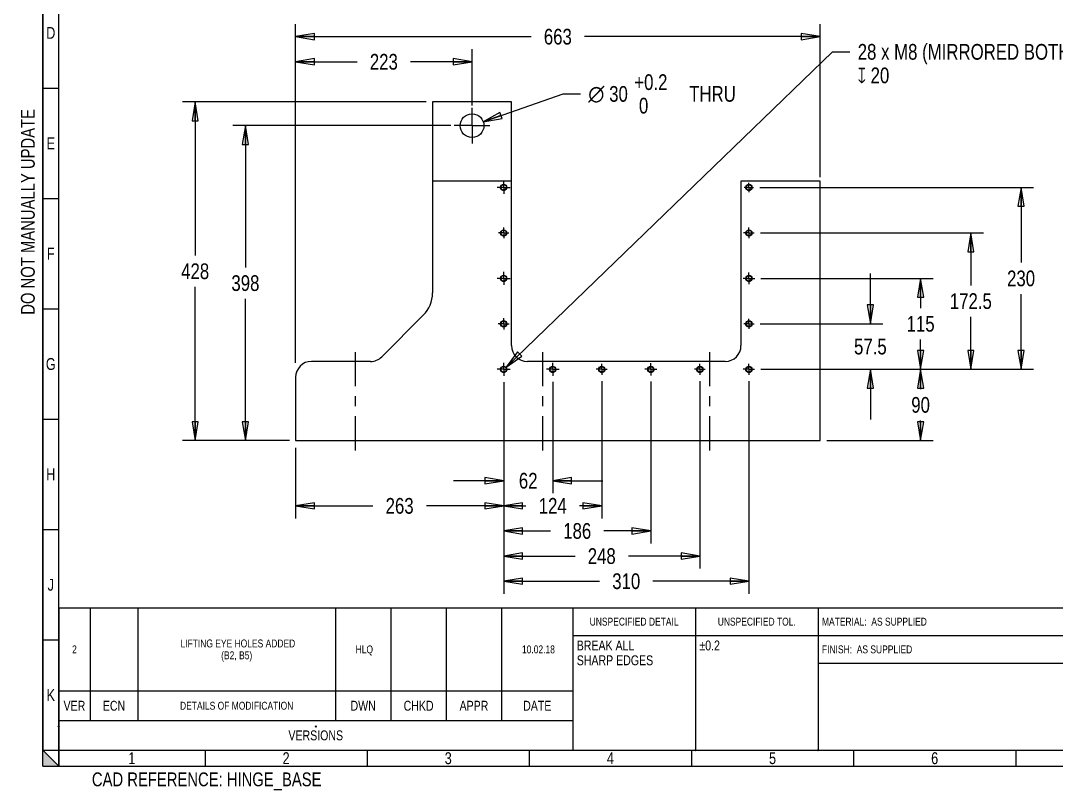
# Model space of a CAD drawing. Header units: inches. Extents: x 0.1 to 16.4, y 0 to 11.6.
# Drawn here: x 0.06 to 10.36, y 0.03 to 7.69 of the extents above; entities that cross this region are included whole.
import ezdxf

# ---------------------------------------------------------------- set-up
doc = ezdxf.new("R2010")
doc.units = ezdxf.units.IN
doc.header["$LTSCALE"] = 0.909449
doc.header["$MEASUREMENT"] = 0
doc.linetypes.add('CENTER', pattern=[0.6, 0.375, -0.075, 0.075, -0.075])
doc.linetypes.add('HIDDEN', pattern=[0.2, 0.1, -0.1])
doc.layers.get('0').update_dxf_attribs({"linetype": 'CONTINUOUS'})
for name, color, linetype in [('02___PRT_ALL_AXES', 7, 'CONTINUOUS'), ('DEFAULT_1', 7, 'CENTER'), ('DEFAULT_2', 8, 'HIDDEN')]:
    doc.layers.add(name, color=color, linetype=linetype)
doc.styles.get("Standard").update_dxf_attribs({"font": 'txt', "width": 0.8})
doc.styles.add('TEXTSTYLE_1', font='gdt', dxfattribs={"width": 0.8})
doc.dimstyles.new('DIMSTYLE_1', dxfattribs={"dimtxt": 0.15625, "dimasz": 0.1875, "dimexe": 0.125, "dimexo": 0.0625, "dimgap": 0.078125, "dimtad": 0, "dimtih": 1, "dimtoh": 1, "dimlfac": 5, "dimzin": 4, "dimdsep": 46, "dimtxsty": 'Standard', "dimblk": 'CLOSED', "dimblk1": 'CLOSED', "dimblk2": 'CLOSED', "dimcen": 0.09, "dimadec": 0, "dimazin": 0, "dimtp": 0.01, "dimtm": 0.01, "dimtfac": 1, "dimtofl": 0, "dimtmove": 0, "dimatfit": 3, "dimldrblk": 'CLOSED', "dimfxl": 1, "dimtolj": 1, "dimtzin": 4, "dimarcsym": 0})
doc.dimstyles.new('DIMSTYLE_2', dxfattribs={"dimtxt": 0.15625, "dimasz": 0.1875, "dimexe": 0.125, "dimexo": 0.0625, "dimgap": 0.09, "dimtad": 0, "dimtih": 1, "dimtoh": 1, "dimlfac": 5, "dimzin": 4, "dimdsep": 46, "dimtxsty": 'Standard', "dimblk": 'CLOSED', "dimblk1": 'CLOSED', "dimblk2": 'CLOSED', "dimcen": 0.09, "dimadec": 0, "dimazin": 0, "dimtp": 0.01, "dimtm": 0.01, "dimtfac": 1, "dimtofl": 0, "dimtmove": 0, "dimatfit": 2, "dimldrblk": 'CLOSED', "dimfxl": 1, "dimtolj": 1, "dimtzin": 4, "dimarcsym": 0})
doc.dimstyles.new('DIMSTYLE_3', dxfattribs={"dimtxt": 0.15625, "dimasz": 0.1875, "dimexe": 0.125, "dimexo": 0.0625, "dimgap": 0.09, "dimtad": 0, "dimtih": 1, "dimtoh": 1, "dimlfac": 5, "dimzin": 4, "dimdsep": 46, "dimtxsty": 'Standard', "dimblk": 'CLOSED', "dimblk1": 'CLOSED', "dimblk2": 'CLOSED', "dimcen": 0.09, "dimadec": 0, "dimazin": 0, "dimtol": 1, "dimtp": 0.2, "dimtfac": 1, "dimtofl": 0, "dimtmove": 0, "dimatfit": 2, "dimldrblk": 'CLOSED', "dimfxl": 1, "dimtolj": 1, "dimtzin": 4, "dimarcsym": 0})

# ---------------------------------------------------------------- blocks, each defined once
blk = doc.blocks.new('_CLOSED')
at = {"color": 0, "linetype": 'ByBlock'}
for p, q in [((0, 0), (-1, 0.167)), ((-1, 0.167), (-1, -0.167)), ((-1, -0.167), (0, 0)), ((-1, 0), (0, 0))]:
    blk.add_line(p, q, dxfattribs=at)
blk = doc.blocks.new('*D2')
at = {"color": 2, "linetype": 'Continuous', "transparency": 16777216}
for p, q in [((4.092, 6.886), (1.667, 6.886)), ((1.792, 6.886), (1.792, 5.357)), ((1.792, 3.516), (1.792, 5.045)), ((2.73, 3.516), (1.667, 3.516))]:
    blk.add_line(p, q, dxfattribs=at)
at = {"color": 2, "linetype": 'Continuous', "transparency": 16777216, "xscale": 0.1875, "yscale": 0.1875, "zscale": 0.1875}
for p, rotation in [((1.792, 6.886), 90), ((1.792, 3.516), 270)]:
    blk.add_blockref('_CLOSED', p, dxfattribs=dict(at, rotation=rotation))
at = {"color": 2, "linetype": 'Continuous', "transparency": 16777216, "insert": (1.792, 5.279), "char_height": 0.1562, "width": 0.375, "attachment_point": 2, "line_spacing_factor": 0.9}
blk.add_mtext('428', dxfattribs=at)
blk = doc.blocks.new('*D4')
at = {"color": 2, "linetype": 'Continuous', "transparency": 16777216}
for p, q in [((2.792, 5.209), (2.792, 7.661)), ((8.013, 6.138), (8.013, 7.661)), ((2.792, 7.536), (5.137, 7.536)), ((8.013, 7.536), (5.668, 7.536))]:
    blk.add_line(p, q, dxfattribs=at)
at = {"color": 2, "linetype": 'Continuous', "transparency": 16777216, "xscale": 0.1875, "yscale": 0.1875, "zscale": 0.1875, "rotation": 180}
blk.add_blockref('_CLOSED', (2.792, 7.536), dxfattribs=at)
at = {"color": 2, "linetype": 'Continuous', "transparency": 16777216, "xscale": 0.1875, "yscale": 0.1875, "zscale": 0.1875}
blk.add_blockref('_CLOSED', (8.013, 7.536), dxfattribs=at)
at = {"color": 2, "linetype": 'Continuous', "transparency": 16777216, "insert": (5.402, 7.614), "char_height": 0.1562, "width": 0.375, "attachment_point": 2, "line_spacing_factor": 0.9}
blk.add_mtext('663', dxfattribs=at)
blk = doc.blocks.new('*D5')
at = {"color": 2, "linetype": 'Continuous', "transparency": 16777216}
for p, q in [((4.863, 3.618), (4.863, 2.741)), ((2.792, 3.444), (2.792, 2.741)), ((2.792, 2.866), (3.562, 2.866)), ((4.863, 2.866), (4.093, 2.866))]:
    blk.add_line(p, q, dxfattribs=at)
at = {"color": 2, "linetype": 'Continuous', "transparency": 16777216, "xscale": 0.1875, "yscale": 0.1875, "zscale": 0.1875, "rotation": 180}
blk.add_blockref('_CLOSED', (2.792, 2.866), dxfattribs=at)
at = {"color": 2, "linetype": 'Continuous', "transparency": 16777216, "xscale": 0.1875, "yscale": 0.1875, "zscale": 0.1875}
blk.add_blockref('_CLOSED', (4.863, 2.866), dxfattribs=at)
at = {"color": 2, "linetype": 'Continuous', "transparency": 16777216, "insert": (3.827, 2.944), "char_height": 0.1562, "width": 0.375, "attachment_point": 2, "line_spacing_factor": 0.9}
blk.add_mtext('263', dxfattribs=at)
blk = doc.blocks.new('*D6')
at = {"color": 2, "linetype": 'Continuous', "transparency": 16777216}
for p, q in [((7.555, 4.225), (9.138, 4.225)), ((9.013, 4.225), (9.013, 4.027)), ((9.013, 3.516), (9.013, 3.714)), ((8.08, 3.516), (9.138, 3.516))]:
    blk.add_line(p, q, dxfattribs=at)
at = {"color": 2, "linetype": 'Continuous', "transparency": 16777216, "xscale": 0.1875, "yscale": 0.1875, "zscale": 0.1875}
for p, rotation in [((9.013, 4.225), 90), ((9.013, 3.516), 270)]:
    blk.add_blockref('_CLOSED', p, dxfattribs=dict(at, rotation=rotation))
at = {"color": 2, "linetype": 'Continuous', "transparency": 16777216, "insert": (9.013, 3.949), "char_height": 0.1562, "width": 0.25, "attachment_point": 2, "line_spacing_factor": 0.9}
blk.add_mtext('90', dxfattribs=at)
blk = doc.blocks.new('*D7')
at = {"color": 2, "linetype": 'Continuous', "transparency": 16777216}
for p, q in [((4.886, 4.247), (8.137, 7.385)), ((8.137, 7.385), (8.309, 7.385))]:
    blk.add_line(p, q, dxfattribs=at)
at = {"color": 2, "linetype": 'Continuous', "transparency": 16777216, "xscale": 0.1875, "yscale": 0.1875, "zscale": 0.1875, "rotation": 223.985499978}
blk.add_blockref('_CLOSED', (4.886, 4.247), dxfattribs=at)
at = {"color": 2, "linetype": 'Continuous', "transparency": 16777216, "insert": (8.387, 7.463), "char_height": 0.15625, "width": 3.625, "attachment_point": 1, "line_spacing_factor": 0.9}
blk.add_mtext('28 x M8 (MIRRORED BOTH SIDES)\\P\\Fgdt;{\\Fgdt;x}\\Ftxt; 20', dxfattribs=at)
blk = doc.blocks.new('*D11')
at = {"color": 2, "linetype": 'Continuous', "transparency": 16777216}
for p, q in [((4.659, 6.689), (5.454, 6.966)), ((5.454, 6.966), (5.626, 6.966))]:
    blk.add_line(p, q, dxfattribs=at)
at = {"color": 2, "linetype": 'Continuous', "transparency": 16777216, "xscale": 0.1875, "yscale": 0.1875, "zscale": 0.1875, "rotation": 199.2116709099}
blk.add_blockref('_CLOSED', (4.659, 6.689), dxfattribs=at)
at = {"color": 2, "linetype": 'Continuous', "transparency": 16777216, "width": 0.8}
for s, p in [('+0.2', (6.163, 7.005)), ('30', (5.913, 6.888)), (' THRU', (6.663, 6.888)), (' 0', (6.163, 6.771))]:
    blk.add_text(s, height=0.1562, dxfattribs=at).set_placement(p)
at = {"color": 2, "linetype": 'Continuous', "transparency": 16777216, "style": 'TEXTSTYLE_1'}
blk.add_text('n', height=0.156, dxfattribs=at).set_placement((5.704, 6.888))
blk = doc.blocks.new('*D12')
at = {"color": 2, "linetype": 'Continuous', "transparency": 16777216}
for p, q in [((8.513, 4.678), (8.513, 5.178)), ((7.417, 4.678), (8.638, 4.678)), ((7.423, 4.225), (8.638, 4.225)), ((8.513, 4.225), (8.513, 3.725))]:
    blk.add_line(p, q, dxfattribs=at)
at = {"color": 2, "linetype": 'Continuous', "transparency": 16777216, "xscale": 0.1875, "yscale": 0.1875, "zscale": 0.1875}
for p, rotation in [((8.513, 4.678), 270), ((8.513, 4.225), 90)]:
    blk.add_blockref('_CLOSED', p, dxfattribs=dict(at, rotation=rotation))
at = {"color": 2, "linetype": 'Continuous', "transparency": 16777216, "insert": (8.513, 4.529), "char_height": 0.1562, "width": 0.5, "attachment_point": 2, "line_spacing_factor": 0.9}
blk.add_mtext('57.5', dxfattribs=at)
blk = doc.blocks.new('*D13')
at = {"color": 2, "linetype": 'Continuous', "transparency": 16777216}
for p, q in [((7.424, 5.13), (9.138, 5.13)), ((9.013, 5.13), (9.013, 4.834)), ((9.013, 4.225), (9.013, 4.521)), ((7.423, 4.225), (9.138, 4.225))]:
    blk.add_line(p, q, dxfattribs=at)
at = {"color": 2, "linetype": 'Continuous', "transparency": 16777216, "xscale": 0.1875, "yscale": 0.1875, "zscale": 0.1875}
for p, rotation in [((9.013, 5.13), 90), ((9.013, 4.225), 270)]:
    blk.add_blockref('_CLOSED', p, dxfattribs=dict(at, rotation=rotation))
at = {"color": 2, "linetype": 'Continuous', "transparency": 16777216, "insert": (9.013, 4.756), "char_height": 0.1562, "width": 0.375, "attachment_point": 2, "line_spacing_factor": 0.9}
blk.add_mtext('115', dxfattribs=at)
blk = doc.blocks.new('*D14')
at = {"color": 2, "linetype": 'Continuous', "transparency": 16777216}
for p, q in [((7.419, 5.583), (9.638, 5.583)), ((9.513, 5.583), (9.513, 5.06)), ((9.513, 4.225), (9.513, 4.748)), ((7.423, 4.225), (9.638, 4.225))]:
    blk.add_line(p, q, dxfattribs=at)
at = {"color": 2, "linetype": 'Continuous', "transparency": 16777216, "xscale": 0.1875, "yscale": 0.1875, "zscale": 0.1875}
for p, rotation in [((9.513, 5.583), 90), ((9.513, 4.225), 270)]:
    blk.add_blockref('_CLOSED', p, dxfattribs=dict(at, rotation=rotation))
at = {"color": 2, "linetype": 'Continuous', "transparency": 16777216, "insert": (9.513, 4.982), "char_height": 0.1562, "width": 0.625, "attachment_point": 2, "line_spacing_factor": 0.9}
blk.add_mtext('172.5', dxfattribs=at)
blk = doc.blocks.new('*D15')
at = {"color": 2, "linetype": 'Continuous', "transparency": 16777216}
for p, q in [((7.413, 6.036), (10.138, 6.036)), ((10.013, 6.036), (10.013, 5.287)), ((10.013, 4.225), (10.013, 4.974)), ((7.423, 4.225), (10.138, 4.225))]:
    blk.add_line(p, q, dxfattribs=at)
at = {"color": 2, "linetype": 'Continuous', "transparency": 16777216, "xscale": 0.1875, "yscale": 0.1875, "zscale": 0.1875}
for p, rotation in [((10.013, 6.036), 90), ((10.013, 4.225), 270)]:
    blk.add_blockref('_CLOSED', p, dxfattribs=dict(at, rotation=rotation))
at = {"color": 2, "linetype": 'Continuous', "transparency": 16777216, "insert": (10.013, 5.208), "char_height": 0.1562, "width": 0.375, "attachment_point": 2, "line_spacing_factor": 0.9}
blk.add_mtext('230', dxfattribs=at)
blk = doc.blocks.new('*D16')
at = {"color": 2, "linetype": 'Continuous', "transparency": 16777216}
for p, q in [((4.863, 4.097), (4.863, 2.991)), ((5.351, 4.099), (5.351, 2.991)), ((4.863, 3.116), (4.363, 3.116)), ((5.351, 3.116), (5.851, 3.116))]:
    blk.add_line(p, q, dxfattribs=at)
at = {"color": 2, "linetype": 'Continuous', "transparency": 16777216, "xscale": 0.1875, "yscale": 0.1875, "zscale": 0.1875}
blk.add_blockref('_CLOSED', (4.863, 3.116), dxfattribs=at)
at = {"color": 2, "linetype": 'Continuous', "transparency": 16777216, "xscale": 0.1875, "yscale": 0.1875, "zscale": 0.1875, "rotation": 180}
blk.add_blockref('_CLOSED', (5.351, 3.116), dxfattribs=at)
at = {"color": 2, "linetype": 'Continuous', "transparency": 16777216, "insert": (5.107, 3.194), "char_height": 0.1562, "width": 0.25, "attachment_point": 2, "line_spacing_factor": 0.9}
blk.add_mtext('62', dxfattribs=at)
blk = doc.blocks.new('*D17')
at = {"color": 2, "linetype": 'Continuous', "transparency": 16777216}
for p, q in [((4.863, 4.097), (4.863, 2.741)), ((5.839, 4.107), (5.839, 2.741)), ((4.863, 2.866), (5.085, 2.866)), ((5.839, 2.866), (5.617, 2.866))]:
    blk.add_line(p, q, dxfattribs=at)
at = {"color": 2, "linetype": 'Continuous', "transparency": 16777216, "xscale": 0.1875, "yscale": 0.1875, "zscale": 0.1875, "rotation": 180}
blk.add_blockref('_CLOSED', (4.863, 2.866), dxfattribs=at)
at = {"color": 2, "linetype": 'Continuous', "transparency": 16777216, "xscale": 0.1875, "yscale": 0.1875, "zscale": 0.1875}
blk.add_blockref('_CLOSED', (5.839, 2.866), dxfattribs=at)
at = {"color": 2, "linetype": 'Continuous', "transparency": 16777216, "insert": (5.351, 2.944), "char_height": 0.1562, "width": 0.375, "attachment_point": 2, "line_spacing_factor": 0.9}
blk.add_mtext('124', dxfattribs=at)
blk = doc.blocks.new('*D18')
at = {"color": 2, "linetype": 'Continuous', "transparency": 16777216}
for p, q in [((4.863, 4.097), (4.863, 2.491)), ((6.327, 4.102), (6.327, 2.491)), ((4.863, 2.616), (5.33, 2.616)), ((6.327, 2.616), (5.861, 2.616))]:
    blk.add_line(p, q, dxfattribs=at)
at = {"color": 2, "linetype": 'Continuous', "transparency": 16777216, "xscale": 0.1875, "yscale": 0.1875, "zscale": 0.1875, "rotation": 180}
blk.add_blockref('_CLOSED', (4.863, 2.616), dxfattribs=at)
at = {"color": 2, "linetype": 'Continuous', "transparency": 16777216, "xscale": 0.1875, "yscale": 0.1875, "zscale": 0.1875}
blk.add_blockref('_CLOSED', (6.327, 2.616), dxfattribs=at)
at = {"color": 2, "linetype": 'Continuous', "transparency": 16777216, "insert": (5.595, 2.694), "char_height": 0.1562, "width": 0.375, "attachment_point": 2, "line_spacing_factor": 0.9}
blk.add_mtext('186', dxfattribs=at)
blk = doc.blocks.new('*D19')
at = {"color": 2, "linetype": 'Continuous', "transparency": 16777216}
for p, q in [((4.863, 4.097), (4.863, 2.241)), ((6.816, 4.108), (6.816, 2.241)), ((4.863, 2.366), (5.574, 2.366)), ((6.816, 2.366), (6.105, 2.366))]:
    blk.add_line(p, q, dxfattribs=at)
at = {"color": 2, "linetype": 'Continuous', "transparency": 16777216, "xscale": 0.1875, "yscale": 0.1875, "zscale": 0.1875, "rotation": 180}
blk.add_blockref('_CLOSED', (4.863, 2.366), dxfattribs=at)
at = {"color": 2, "linetype": 'Continuous', "transparency": 16777216, "xscale": 0.1875, "yscale": 0.1875, "zscale": 0.1875}
blk.add_blockref('_CLOSED', (6.816, 2.366), dxfattribs=at)
at = {"color": 2, "linetype": 'Continuous', "transparency": 16777216, "insert": (5.839, 2.444), "char_height": 0.1562, "width": 0.375, "attachment_point": 2, "line_spacing_factor": 0.9}
blk.add_mtext('248', dxfattribs=at)
blk = doc.blocks.new('*D20')
at = {"color": 2, "linetype": 'Continuous', "transparency": 16777216}
for p, q in [((4.863, 4.097), (4.863, 1.991)), ((7.304, 4.106), (7.304, 1.991)), ((4.863, 2.116), (5.818, 2.116)), ((7.304, 2.116), (6.349, 2.116))]:
    blk.add_line(p, q, dxfattribs=at)
at = {"color": 2, "linetype": 'Continuous', "transparency": 16777216, "xscale": 0.1875, "yscale": 0.1875, "zscale": 0.1875, "rotation": 180}
blk.add_blockref('_CLOSED', (4.863, 2.116), dxfattribs=at)
at = {"color": 2, "linetype": 'Continuous', "transparency": 16777216, "xscale": 0.1875, "yscale": 0.1875, "zscale": 0.1875}
blk.add_blockref('_CLOSED', (7.304, 2.116), dxfattribs=at)
at = {"color": 2, "linetype": 'Continuous', "transparency": 16777216, "insert": (6.083, 2.194), "char_height": 0.1562, "width": 0.375, "attachment_point": 2, "line_spacing_factor": 0.9}
blk.add_mtext('310', dxfattribs=at)
blk = doc.blocks.new('*D24')
at = {"color": 2, "linetype": 'Continuous', "transparency": 16777216}
for p, q in [((2.792, 4.289), (2.792, 7.411)), ((4.548, 6.851), (4.548, 7.411)), ((2.792, 7.286), (3.404, 7.286)), ((4.548, 7.286), (3.936, 7.286))]:
    blk.add_line(p, q, dxfattribs=at)
at = {"color": 2, "linetype": 'Continuous', "transparency": 16777216, "xscale": 0.1875, "yscale": 0.1875, "zscale": 0.1875, "rotation": 180}
blk.add_blockref('_CLOSED', (2.792, 7.286), dxfattribs=at)
at = {"color": 2, "linetype": 'Continuous', "transparency": 16777216, "xscale": 0.1875, "yscale": 0.1875, "zscale": 0.1875}
blk.add_blockref('_CLOSED', (4.548, 7.286), dxfattribs=at)
at = {"color": 2, "linetype": 'Continuous', "transparency": 16777216, "insert": (3.67, 7.364), "char_height": 0.1562, "width": 0.375, "attachment_point": 2, "line_spacing_factor": 0.9}
blk.add_mtext('223', dxfattribs=at)
blk = doc.blocks.new('*D25')
at = {"color": 2, "linetype": 'Continuous', "transparency": 16777216}
for p, q in [((4.337, 6.65), (2.167, 6.65)), ((2.292, 6.65), (2.292, 5.239)), ((2.292, 3.516), (2.292, 4.927)), ((2.73, 3.516), (2.167, 3.516))]:
    blk.add_line(p, q, dxfattribs=at)
at = {"color": 2, "linetype": 'Continuous', "transparency": 16777216, "xscale": 0.1875, "yscale": 0.1875, "zscale": 0.1875}
for p, rotation in [((2.292, 6.65), 90), ((2.292, 3.516), 270)]:
    blk.add_blockref('_CLOSED', p, dxfattribs=dict(at, rotation=rotation))
at = {"color": 2, "linetype": 'Continuous', "transparency": 16777216, "insert": (2.292, 5.161), "char_height": 0.1562, "width": 0.375, "attachment_point": 2, "line_spacing_factor": 0.9}
blk.add_mtext('398', dxfattribs=at)
blk = doc.blocks.new('*T34')
at = {"color": 2, "linetype": 'Continuous'}
for p, q in [((0, 0), (15.827, 0)), ((0, 0), (0, -0.157)), ((1.457, 0), (1.457, -0.157)), ((3.071, 0), (3.071, -0.157)), ((4.685, 0), (4.685, -0.157)), ((6.299, 0), (6.299, -0.157)), ((7.913, 0), (7.913, -0.157)), ((9.528, 0), (9.528, -0.157)), ((11.142, 0), (11.142, -0.157)), ((12.756, 0), (12.756, -0.157)), ((14.37, 0), (14.37, -0.157)), ((15.827, 0), (15.827, -0.157)), ((0, -0.157), (15.827, -0.157))]:
    blk.add_line(p, q, dxfattribs=at)
at = {"color": 2, "linetype": 'Continuous', "attachment_point": 2, "line_spacing_factor": 0.9}
for s, insert, char_height, width in [('1', (0.728, -0.02), 0.118, 0.18898), ('2', (2.264, -0.02), 0.118, 0.18898), ('3 ', (3.878, -0.02), 0.1181, 0.37795), ('4 ', (5.492, -0.02), 0.1181, 0.37795), ('5', (7.106, -0.02), 0.118, 0.18898), ('6', (8.72, -0.02), 0.118, 0.18898), ('7', (10.335, -0.02), 0.118, 0.18898), ('8', (11.949, -0.02), 0.118, 0.18898), ('9', (13.563, -0.02), 0.118, 0.18898), ('10', (15.098, -0.02), 0.1181, 0.37795)]:
    blk.add_mtext(s, dxfattribs=dict(at, insert=insert, char_height=char_height, width=width))
blk = doc.blocks.new('*T35')
at = {"color": 2, "linetype": 'Continuous'}
for p, q in [((0, 0), (0.157, 0)), ((0, 0), (0, -10.984)), ((0.157, 0), (0.157, -10.984)), ((0, -1.098), (0.157, -1.098)), ((0, -2.197), (0.157, -2.197)), ((0, -3.295), (0.157, -3.295)), ((0, -4.394), (0.157, -4.394)), ((0, -5.492), (0.157, -5.492)), ((0, -6.591), (0.157, -6.591)), ((0, -7.689), (0.157, -7.689)), ((0, -8.787), (0.157, -8.787)), ((0, -9.886), (0.157, -9.886)), ((0, -10.984), (0.157, -10.984))]:
    blk.add_line(p, q, dxfattribs=at)
at = {"color": 2, "linetype": 'Continuous', "char_height": 0.118, "width": 0.18898, "attachment_point": 2, "line_spacing_factor": 0.9}
for s, insert in [('A', (0.079, -0.49)), ('B', (0.079, -1.589)), ('C', (0.079, -2.687)), ('D', (0.079, -3.785)), ('E', (0.079, -4.884)), ('F', (0.079, -5.982)), ('G', (0.079, -7.081)), ('H', (0.079, -8.179)), ('J', (0.079, -9.278)), ('K', (0.079, -10.376))]:
    blk.add_mtext(s, dxfattribs=dict(at, insert=insert))
blk = doc.blocks.new('*T38')
at = {"color": 2, "linetype": 'Continuous'}
for p, q in [((0, 0), (15.827, 0)), ((0, 0), (0, -1.417)), ((0.315, 0), (0.315, -1.122)), ((0.787, 0), (0.787, -1.122)), ((2.756, 0), (2.756, -1.122)), ((3.307, 0), (3.307, -1.122)), ((3.858, 0), (3.858, -1.122)), ((4.409, 0), (4.409, -1.122)), ((5.118, 0), (5.118, -1.417)), ((6.339, 0), (6.339, -1.417)), ((7.559, 0), (7.559, -1.417)), ((10.512, 0), (10.512, -1.417)), ((11.201, 0), (11.201, -1.417)), ((11.89, 0), (11.89, -1.417)), ((15.827, 0), (15.827, -1.417)), ((5.118, -0.276), (11.89, -0.276)), ((11.89, -0.413), (15.827, -0.413)), ((14.252, -0.413), (14.252, -0.827)), ((7.559, -0.551), (11.89, -0.551)), ((0, -0.827), (5.118, -0.827)), ((10.512, -0.827), (15.827, -0.827)), ((0, -1.122), (5.118, -1.122)), ((10.512, -1.122), (15.827, -1.122)), ((0, -1.417), (15.827, -1.417))]:
    blk.add_line(p, q, dxfattribs=at)
at = {"color": 2, "linetype": 'Continuous', "line_spacing_factor": 0.9}
for s, insert, char_height, width, attachment_point in [('UNSPECIFIED DETAIL', (5.728, -0.098), 0.07874, 2.26772, 2), ('UNSPECIFIED TOL.', (6.949, -0.098), 0.07874, 2.01575, 2), ('MATERIAL:  AS SUPPLIED', (7.598, -0.098), 0.07874, 2.77165, 1), ('DRAWN BY\\P HLQ', (10.856, -0.049), 0.0689, 0.88189, 2), ('DATE\\P 06.02.18', (11.545, -0.049), 0.0689, 0.99213, 2), ('TITLE', (11.929, -0.03), 0.0787, 0.62992, 1), ('HINGE BASE', (13.858, -0.217), 0.1181, 1.88976, 2), ('2 ', (0.157, -0.374), 0.0787, 0.25197, 2), (' LIFTING EYE HOLES ADDED\\P(B2, B5)', (1.772, -0.315), 0.07874, 3.02362, 2), (' HLQ', (3.031, -0.374), 0.0787, 0.50394, 2), (' 10.02.18', (4.764, -0.374), 0.0787, 1.13386, 2), ('BREAK ALL\\PSHARP EDGES', (5.157, -0.325), 0.09843, 1.73228, 1), ('FINISH:  AS SUPPLIED', (7.598, -0.374), 0.07874, 2.51969, 1), ('CHECKED BY\\P ', (10.856, -0.325), 0.0689, 1.10236, 2), ('DATE\\P ', (11.545, -0.325), 0.0689, 0.44094, 2), ('DOCUMENT REFERENCE NUMBER', (11.929, -0.443), 0.07874, 3.14961, 1), ('PART NUMBER', (15.039, -0.443), 0.07874, 1.38583, 2), ('APPROVED BY\\P ', (10.856, -0.6), 0.0689, 1.2126, 2), ('DATE\\P ', (11.545, -0.6), 0.0689, 0.44094, 2), ('HSR-1005-02 ', (15.039, -0.63), 0.11811, 2.26772, 2), ('VER', (0.157, -0.925), 0.0984, 0.47244, 2), ('ECN', (0.551, -0.925), 0.0984, 0.47244, 2), ('DWN', (3.031, -0.925), 0.0984, 0.47244, 2), ('CHKD', (3.583, -0.925), 0.0984, 0.62992, 2), ('APPR', (4.134, -0.925), 0.0984, 0.62992, 2), ('DATE', (4.764, -0.925), 0.0984, 0.62992, 2), ('USED ON:  HSR-1000-01', (13.858, -0.925), 0.09843, 3.30709, 2), ('DETAILS OF MODIFICATION', (1.772, -0.935), 0.07874, 2.89764, 2), ('SHEET SCALE', (10.856, -0.94), 0.0689, 1.2126, 2), ('0.200', (11.545, -0.94), 0.0689, 0.55118, 2), ('VERSIONS ', (2.559, -1.22), 0.0984, 1.41732, 2), ('ESTIMATED \\PMASS KG. ', (10.856, -1.184), 0.0689, 1.10236, 2), ('22HSR-1005-02 ', (13.858, -1.23), 0.07874, 1.76378, 2)]:
    blk.add_mtext(s, dxfattribs=dict(at, insert=insert, char_height=char_height, width=width, attachment_point=attachment_point))
at = {"color": 2, "linetype": 'Continuous', "insert": (6.378, -0.325), "char_height": 0.09843, "width": 0.7021, "attachment_point": 1, "line_spacing_factor": 0.9, "style": 'TEXTSTYLE_1'}
blk.add_mtext('{\\Fgdt;`}\\Ftxt;0.2', dxfattribs=at)

msp = doc.modelspace()

# ---------------------------------------------------------------- hatches: boundary and pattern name
at = {"linetype": 'Continuous'}
h = msp.add_hatch(color=2, dxfattribs=at)
edge = h.paths.add_edge_path()
edge.add_line((0.2756, 0.2756), (0.2756, 0.4331))
edge.add_line((0.2756, 0.2756), (0.4331, 0.2756))
edge.add_line((0.4331, 0.2756), (0.2756, 0.4331))

# ---------------------------------------------------------------- linework, layer by layer
at = {"color": 7, "linetype": 'Continuous'}
for p, q in [((0.2756, 0.4331), (0.2756, 11.4173)), ((4.1543, 6.8862), (4.1543, 4.9852)), ((4.9417, 6.8862), (4.1543, 6.8862)), ((4.9417, 4.461), (4.9417, 6.8862)), ((4.9417, 6.0988), (4.1543, 6.0988)), ((8.0125, 6.0988), (7.2251, 6.0988)), ((7.2251, 6.0988), (7.2251, 4.461)), ((8.0125, 3.5161), (8.0125, 6.0988)), ((4.062, 4.7625), (3.6492, 4.3497)), ((3.5379, 4.3035), (2.9495, 4.3035)), ((7.0676, 4.3035), (5.0991, 4.3035)), ((2.7921, 4.146), (2.7921, 3.5161)), ((2.7921, 3.5161), (8.0125, 3.5161)), ((0.4392, 0.6631), (0.4269, 0.6754)), ((0.4392, 0.6754), (0.4269, 0.6631)), ((2.9983, 0.6631), (2.986, 0.6754)), ((2.9983, 0.6754), (2.986, 0.6631)), ((0.4331, 0.2756), (0.2756, 0.4331)), ((0.2756, 0.2756), (0.2756, 0.4331)), ((0.2756, 0.4331), (0.4331, 0.4331)), ((0.4331, 0.2756), (0.4331, 0.4331)), ((6.7778, 0.4269), (6.7655, 0.4392)), ((6.7778, 0.4392), (6.7655, 0.4269)), ((7.9983, 0.4269), (7.986, 0.4392)), ((7.9983, 0.4392), (7.986, 0.4269)), ((0.2756, 0.2756), (0.4331, 0.2756)), ((0.4331, 0.2756), (16.2598, 0.2756))]:
    msp.add_line(p, q, dxfattribs=at)
for centre, radius in [((4.548, 6.65), 0.1181), ((4.8629, 6.0358), 0.0307), ((4.8629, 6.0358), 0.0268), ((7.3039, 6.0358), 0.0307), ((7.3039, 6.0358), 0.0268), ((4.8629, 5.5831), 0.0307), ((4.8629, 5.5831), 0.0268), ((7.3039, 5.5831), 0.0307), ((7.3039, 5.5831), 0.0268), ((4.8629, 5.1303), 0.0307), ((4.8629, 5.1303), 0.0268), ((7.3039, 5.1303), 0.0307), ((7.3039, 5.1303), 0.0268), ((4.8629, 4.6775), 0.0307), ((4.8629, 4.6775), 0.0268), ((7.3039, 4.6775), 0.0307), ((7.3039, 4.6775), 0.0268), ((4.8629, 4.2248), 0.0307), ((4.8629, 4.2248), 0.0268), ((5.3511, 4.2248), 0.0307), ((5.3511, 4.2248), 0.0268), ((5.8393, 4.2248), 0.0307), ((5.8393, 4.2248), 0.0268), ((6.3275, 4.2248), 0.0307), ((6.3275, 4.2248), 0.0268), ((6.8157, 4.2248), 0.0307), ((6.8157, 4.2248), 0.0268), ((7.3039, 4.2248), 0.0307), ((7.3039, 4.2248), 0.0268)]:
    msp.add_circle(centre, radius, dxfattribs=at)
for centre, radius, start, end in [((3.8393, 4.9852), 0.315, 315, 360), ((5.0991, 4.461), 0.1575, 180, 270), ((7.0676, 4.461), 0.1575, 270, 360), ((3.5379, 4.461), 0.1575, 270, 315), ((2.9495, 4.146), 0.1575, 90, 180)]:
    msp.add_arc(centre, radius, start, end, dxfattribs=at)
at = {"layer": '02___PRT_ALL_AXES', "color": 7, "linetype": 'CENTER'}
for p, q in [((4.548, 6.65), (4.548, 6.8286)), ((4.548, 6.65), (4.3694, 6.65)), ((4.548, 6.65), (4.548, 6.4714)), ((4.548, 6.65), (4.7266, 6.65)), ((4.8629, 6.0358), (4.8629, 6.0997)), ((4.8629, 6.0358), (4.799, 6.0358)), ((4.8629, 6.0358), (4.8629, 5.9719)), ((4.8629, 6.0358), (4.9268, 6.0358)), ((4.8629, 5.5831), (4.8111, 5.5831)), ((4.8629, 5.5831), (4.8629, 5.6349)), ((4.8629, 5.5831), (4.8629, 5.5312)), ((4.8629, 5.5831), (4.9148, 5.5831)), ((4.8629, 5.1303), (4.8629, 5.1951)), ((4.8629, 5.1303), (4.7981, 5.1303)), ((4.8629, 5.1303), (4.8629, 5.0655)), ((4.8629, 5.1303), (4.9278, 5.1303)), ((4.8629, 4.6775), (4.8076, 4.6775)), ((4.8629, 4.6775), (4.8629, 4.7329)), ((4.8629, 4.6775), (4.8629, 4.6222)), ((4.8629, 4.6775), (4.9183, 4.6775)), ((3.3865, 3.4161), (3.3865, 4.3957)), ((5.2527, 3.4161), (5.2527, 4.3957)), ((6.9141, 3.4161), (6.9141, 4.3957)), ((4.8629, 4.2248), (4.8629, 4.2899)), ((5.3511, 4.2248), (5.3511, 4.2882)), ((5.8393, 4.2248), (5.8393, 4.2801)), ((6.3275, 4.2248), (6.3275, 4.2847)), ((6.8157, 4.2248), (6.8157, 4.2786)), ((4.8629, 4.2248), (4.7978, 4.2248)), ((4.8629, 4.2248), (4.928, 4.2248)), ((4.8629, 4.2248), (4.8629, 4.1597)), ((5.3511, 4.2248), (5.2877, 4.2248)), ((5.3511, 4.2248), (5.4145, 4.2248)), ((5.3511, 4.2248), (5.3511, 4.1614)), ((5.8393, 4.2248), (5.784, 4.2248)), ((5.8393, 4.2248), (5.8946, 4.2248)), ((5.8393, 4.2248), (5.8393, 4.1695)), ((6.3275, 4.2248), (6.2676, 4.2248)), ((6.3275, 4.2248), (6.3874, 4.2248)), ((6.3275, 4.2248), (6.3275, 4.1649)), ((6.8157, 4.2248), (6.7618, 4.2248)), ((6.8157, 4.2248), (6.8695, 4.2248)), ((6.8157, 4.2248), (6.8157, 4.1709))]:
    msp.add_line(p, q, dxfattribs=at)
at = {"layer": 'DEFAULT_1', "color": 7, "linetype": 'CENTER'}
for p, q in [((7.3039, 6.0358), (7.3039, 6.0823)), ((7.3039, 6.0358), (7.2574, 6.0358)), ((7.3039, 6.0358), (7.3504, 6.0358)), ((7.3039, 6.0358), (7.3039, 5.9893)), ((7.3039, 5.5831), (7.2513, 5.5831)), ((7.3039, 5.5831), (7.3039, 5.6356)), ((7.3039, 5.5831), (7.3564, 5.5831)), ((7.3039, 5.5831), (7.3039, 5.5305)), ((7.3039, 5.1303), (7.3039, 5.188)), ((7.3039, 5.1303), (7.2462, 5.1303)), ((7.3039, 5.1303), (7.3616, 5.1303)), ((7.3039, 5.1303), (7.3039, 5.0726)), ((7.3039, 4.6775), (7.2528, 4.6775)), ((7.3039, 4.6775), (7.3039, 4.7286)), ((7.3039, 4.6775), (7.355, 4.6775)), ((7.3039, 4.6775), (7.3039, 4.6265)), ((7.3039, 4.2248), (7.3039, 4.281)), ((7.3039, 4.2248), (7.2477, 4.2248)), ((7.3039, 4.2248), (7.3601, 4.2248)), ((7.3039, 4.2248), (7.3039, 4.1686))]:
    msp.add_line(p, q, dxfattribs=at)
at = {"layer": 'DEFAULT_2', "color": 8, "linetype": 'HIDDEN'}
for centre in [(4.8629, 6.0358), (7.3039, 6.0358), (4.8629, 5.5831), (7.3039, 5.5831), (4.8629, 5.1303), (7.3039, 5.1303), (4.8629, 4.6775), (7.3039, 4.6775), (4.8629, 4.2248), (5.3511, 4.2248), (5.8393, 4.2248), (6.3275, 4.2248), (6.8157, 4.2248), (7.3039, 4.2248)]:
    msp.add_circle(centre, 0.0315, dxfattribs=at)

# ---------------------------------------------------------------- block references
for name, p in [('*T35', (0.2756, 11.4173)), ('*T38', (0.4331, 1.8505)), ('*T34', (0.4331, 0.4331))]:
    msp.add_blockref(name, p)

# ---------------------------------------------------------------- texts
at = {"color": 2, "linetype": 'Continuous', "insert": (0.0573, 5.7918), "char_height": 0.137795, "width": 2.425197, "attachment_point": 2, "rotation": 90, "line_spacing_factor": 0.9}
msp.add_mtext('DO NOT MANUALLY UPDATE', dxfattribs=at)
at = {"color": 2, "linetype": 'Continuous', "insert": (1.9065, 0.2123), "char_height": 0.137795, "width": 2.755906, "attachment_point": 2, "line_spacing_factor": 0.9}
msp.add_mtext('CAD REFERENCE: HINGE_BASE', dxfattribs=at)

# ---------------------------------------------------------------- dimensions: what is measured, and where the dimension line sits
at = {"color": 2, "linetype": 'Continuous'}
for base, p1, p2, angle, picture, middle in [((2.7921, 7.5362), (8.0125, 6.0754), (2.7921, 5.1464), 180, '*D4', (5.4062, 7.5362)), ((1.7921, 3.5161), (4.1543, 6.8862), (2.7921, 3.5161), 270, '*D2', (1.796, 5.2012)), ((2.2921, 6.65), (2.7921, 3.5161), (4.3998, 6.65), 90, '*D25', (2.296, 5.0831)), ((10.01253, 6.03581), (7.36008, 4.22479), (7.35038, 6.03581), 90, '*D15', (10.01253, 5.1303)), ((9.5125, 5.5831), (7.3601, 4.2248), (7.3564, 5.5831), 90, '*D14', (9.5321, 4.9039)), ((8.5125, 4.6775), (7.3601, 4.2248), (7.355, 4.6775), 90, '*D12', (8.5164, 4.4512)), ((9.0125, 5.1303), (7.3601, 4.2248), (7.3616, 5.1303), 90, '*D13', (9.0321, 4.6775)), ((9.0125, 4.2248), (8.0179, 3.5161), (7.4926, 4.2248), 90, '*D6', (9.0125, 3.8705))]:
    dim = msp.add_linear_dim(base=base, p1=p1, p2=p2, angle=angle, dimstyle='DIMSTYLE_1', dxfattribs=at)
    dim.commit()
    dim.dimension.update_dxf_attribs({"geometry": picture, "text_midpoint": middle, "dimtype": 160})
for p1, p2, text, dimstyle, picture, middle in [((4.88559, 4.24666), (4.84026, 4.20291), '28 x M<> (MIRRORED BOTH SIDES)\\P{\\Fgdt;x} 20', 'DIMSTYLE_2', '*D7', (10.19961, 7.26784)), ((4.6595, 6.6888), (4.4364, 6.6111), '%%c<> THRU', 'DIMSTYLE_3', '*D11', (6.4961, 6.9658))]:
    dim = msp.add_diameter_dim_2p(p1=p1, p2=p2, text=text, dimstyle=dimstyle, override={"dimpost": '<>'}, dxfattribs=at)
    dim.commit()
    dim.dimension.update_dxf_attribs({"geometry": picture, "text_midpoint": middle, "dimtype": 163})
for base, p1, p2, picture, middle in [((4.548, 7.2862), (2.7921, 4.2261), (4.548, 6.7882), '*D24', (3.6739, 7.2862)), ((5.3511, 3.1161), (4.8629, 4.1597), (5.3511, 4.1614), '*D16', (5.107, 3.1161)), ((6.8157, 2.3661), (4.8629, 4.1597), (6.8157, 4.1709), '*D19', (5.8432, 2.3661)), ((5.8393, 2.8661), (4.8629, 4.1597), (5.8393, 4.1695), '*D17', (5.3706, 2.8661)), ((7.30387, 2.11612), (4.86292, 4.15967), (7.30387, 4.16858), '*D20', (6.0834, 2.11612)), ((6.3275, 2.6161), (4.8629, 4.1597), (6.3275, 4.1649), '*D18', (5.6108, 2.6161)), ((4.8629, 2.8661), (2.7921, 3.5061), (4.8629, 3.6807), '*D5', (3.8314, 2.8661))]:
    dim = msp.add_linear_dim(base=base, p1=p1, p2=p2, dimstyle='DIMSTYLE_1', dxfattribs=at)
    dim.commit()
    dim.dimension.update_dxf_attribs({"geometry": picture, "text_midpoint": middle, "dimtype": 160})

doc.saveas('drawing.dxf')
